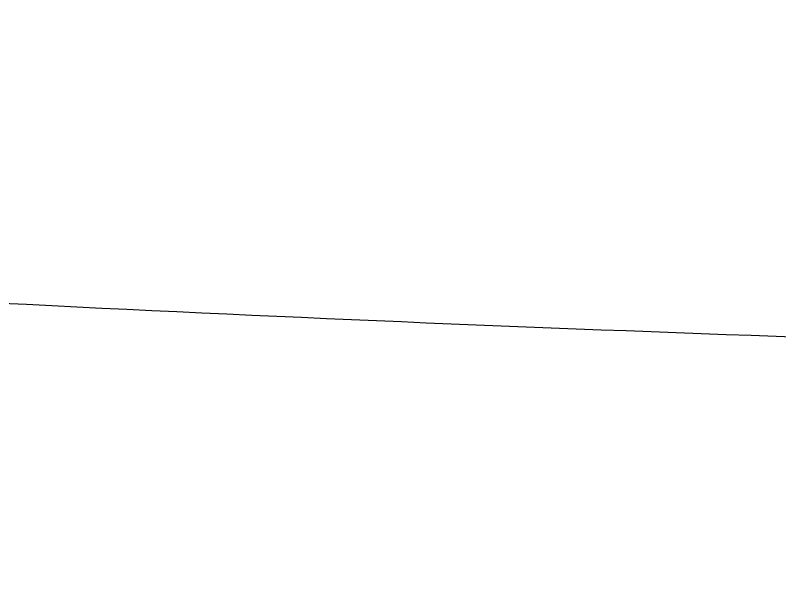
# Model space of a CAD drawing. Extents: x 0 to 1038, y -1303 to 297.
# Drawn here: x 363.2174 to 363.4394, y 73.1434 to 73.3125 of the extents above; entities that cross this region are included whole.
import ezdxf
from ezdxf.enums import TextEntityAlignment as Align

# ---------------------------------------------------------------- set-up
doc = ezdxf.new("R2010")
doc.units = 0
doc.layers.get('0').update_dxf_attribs({"linetype": 'CONTINUOUS'})
for name, color, linetype in [('L25', 1, 'CONTINUOUS'), ('State Govt Logo', 4, 'CONTINUOUS'), ('TBLK18', 4, 'CONTINUOUS'), ('TBLK25', 1, 'CONTINUOUS'), ('TBLK35', 3, 'CONTINUOUS'), ('TBLK50', 7, 'CONTINUOUS')]:
    doc.layers.add(name, color=color, linetype=linetype)
doc.styles.add('ISO', font='iso3098b.shx')

# ---------------------------------------------------------------- blocks, each defined once
blk = doc.blocks.new('A$C02EE6D76')
at = {"layer": 'State Govt Logo', "lineweight": 211}
for points, knots in [([(10.60979, 0), (10.60979, -5.85962), (5.85962, -10.60979), (0, -10.60979), (0, -10.60979), (-5.85962, -10.60979), (-10.60979, -5.85962), (-10.60979, 0), (-10.60979, 0), (-10.60979, 5.85962), (-5.85962, 10.60979), (0, 10.60979), (0, 10.60979), (5.85962, 10.60979), (10.60979, 5.85962), (10.60979, 0)], [0, 0, 0, 0, 0.2, 0.2, 0.2, 0.2, 0.4, 0.4, 0.4, 0.4, 0.6, 0.6, 0.6, 0.6, 1, 1, 1, 1]), ([(6.55691, -4.03768), (5.20102, -6.23496), (2.77151, -7.69937), (0, -7.69937), (0, -7.69937), (-2.77029, -7.69937), (-5.19888, -6.23626), (-6.55519, -4.04066)], [0, 0, 0, 0, 0.333333, 0.333333, 0.333333, 0.333333, 1, 1, 1, 1])]:
    blk.add_open_spline(points, degree=3, knots=knots, dxfattribs=at)
at = {"layer": 'State Govt Logo'}
blk.add_open_spline([(-7.21801, -3.90406), (-7.21768, -3.90446), (-7.21723, -3.90477), (-7.2168, -3.90515), (-7.2168, -3.90515), (-7.22688, -3.91048), (-7.23212, -3.91734), (-7.22516, -3.92576), (-7.22516, -3.92576), (-7.21146, -3.94253), (-7.19188, -3.95499), (-7.16878, -3.96452), (-7.16878, -3.96452), (-7.17714, -3.96462), (-7.18534, -3.96475), (-7.19378, -3.96484), (-7.19378, -3.96484), (-7.18185, -3.96666), (-7.16947, -3.96806), (-7.15693, -3.96928), (-7.15693, -3.96928), (-7.07427, -3.99823), (-6.95365, -3.99246), (-6.87853, -3.98921), (-6.87853, -3.98921), (-6.84445, -3.98777), (-6.80939, -3.98468), (-6.77397, -3.98095), (-6.77397, -3.98095), (-6.58649, -3.98339), (-6.37061, -3.98309), (-6.19088, -3.98764), (-6.19088, -3.98764), (-5.85041, -3.99624), (-5.50699, -4.00256), (-5.19334, -4.03532), (-5.19334, -4.03532), (-5.18207, -4.01778), (-5.18229, -3.99465), (-5.16067, -3.98764), (-5.16067, -3.98764), (-5.12942, -3.9775), (-5.0755, -3.98933), (-5.03801, -3.99589), (-5.03801, -3.99589), (-4.90617, -4.01896), (-4.75919, -4.06295), (-4.62375, -4.04154), (-4.62375, -4.04154), (-4.6168, -4.03439), (-4.65135, -4.02412), (-4.65646, -4.01248), (-4.65646, -4.01248), (-4.6164, -4.00455), (-4.58404, -3.99134), (-4.54748, -3.98764), (-4.54748, -3.98764), (-4.40867, -3.97349), (-4.27519, -4.04326), (-4.14139, -4.04979), (-4.14139, -4.04979), (-4.08318, -4.05265), (-4.00005, -4.03773), (-3.94243, -4.03532), (-3.94243, -4.03532), (-3.8844, -4.03283), (-3.81215, -4.03424), (-3.75166, -4.03532), (-3.75166, -4.03532), (-3.73549, -4.03555), (-3.71073, -4.0372), (-3.70263, -4.03532), (-3.70263, -4.03532), (-3.68218, -4.03048), (-3.67454, -4.00971), (-3.65625, -4.00627), (-3.65625, -4.00627), (-3.63644, -4.00256), (-3.60376, -4.00658), (-3.57449, -4.00627), (-3.57449, -4.00627), (-3.38609, -4.00441), (-3.19061, -4.02066), (-3.01582, -4.02907), (-3.01582, -4.02907), (-2.68661, -4.04495), (-2.36778, -4.05471), (-2.05655, -4.02082), (-2.05655, -4.02082), (-1.94961, -4.00915), (-1.84856, -4.00296), (-1.74585, -4.01248), (-1.74585, -4.01248), (-1.54345, -4.03122), (-1.35236, -4.08395), (-1.16261, -4.09541), (-1.16261, -4.09541), (-1.15557, -4.08977), (-1.17059, -4.08556), (-1.17626, -4.08085), (-1.17626, -4.08085), (-1.19478, -4.06556), (-1.22071, -4.04503), (-1.23891, -4.02907), (-1.23891, -4.02907), (-0.92832, -4.08567), (-0.65186, -4.08829), (-0.34771, -4.12649), (-0.34771, -4.12649), (-0.24913, -4.13888), (-0.10784, -4.15422), (0.02252, -4.16912), (0.02252, -4.16912), (0.02135, -4.17314), (0.02384, -4.2853), (0.02384, -4.34163), (0.02384, -4.34163), (-0.31382, -4.33925), (-0.55573, -4.33925), (-0.86236, -4.34163), (-0.86236, -4.34163), (-1.34861, -4.34539), (-1.80435, -4.36637), (-2.3318, -4.35033), (-2.3318, -4.35033), (-2.65504, -4.34049), (-2.95616, -4.33054), (-3.2693, -4.31306), (-3.2693, -4.31306), (-3.73081, -4.2872), (-4.21325, -4.2568), (-4.67283, -4.2405), (-4.67283, -4.2405), (-5.5843, -4.20815), (-6.55116, -4.17367), (-7.36272, -4.02286), (-7.36272, -4.02286), (-7.38338, -4.00412), (-7.40661, -3.99018), (-7.40635, -3.96068), (-7.40635, -3.96068), (-7.40605, -3.93266), (-7.37566, -3.92094), (-7.36234, -3.89818), (-7.36234, -3.89818), (-7.31774, -3.87879), (-7.27316, -3.8594), (-7.22857, -3.84006), (-7.22857, -3.84006), (-7.22857, -3.84006), (-7.21801, -3.90406), (-7.21801, -3.90406)], degree=3, knots=[0, 0, 0, 0, 0.025641, 0.025641, 0.025641, 0.025641, 0.051282, 0.051282, 0.051282, 0.051282, 0.076923, 0.076923, 0.076923, 0.076923, 0.102564, 0.102564, 0.102564, 0.102564, 0.128205, 0.128205, 0.128205, 0.128205, 0.153846, 0.153846, 0.153846, 0.153846, 0.179487, 0.179487, 0.179487, 0.179487, 0.205128, 0.205128, 0.205128, 0.205128, 0.230769, 0.230769, 0.230769, 0.230769, 0.25641, 0.25641, 0.25641, 0.25641, 0.282051, 0.282051, 0.282051, 0.282051, 0.307692, 0.307692, 0.307692, 0.307692, 0.333333, 0.333333, 0.333333, 0.333333, 0.358974, 0.358974, 0.358974, 0.358974, 0.384615, 0.384615, 0.384615, 0.384615, 0.410256, 0.410256, 0.410256, 0.410256, 0.435897, 0.435897, 0.435897, 0.435897, 0.461538, 0.461538, 0.461538, 0.461538, 0.487179, 0.487179, 0.487179, 0.487179, 0.512821, 0.512821, 0.512821, 0.512821, 0.538462, 0.538462, 0.538462, 0.538462, 0.564103, 0.564103, 0.564103, 0.564103, 0.589744, 0.589744, 0.589744, 0.589744, 0.615385, 0.615385, 0.615385, 0.615385, 0.641026, 0.641026, 0.641026, 0.641026, 0.666667, 0.666667, 0.666667, 0.666667, 0.692308, 0.692308, 0.692308, 0.692308, 0.717949, 0.717949, 0.717949, 0.717949, 0.74359, 0.74359, 0.74359, 0.74359, 0.769231, 0.769231, 0.769231, 0.769231, 0.794872, 0.794872, 0.794872, 0.794872, 0.820513, 0.820513, 0.820513, 0.820513, 0.846154, 0.846154, 0.846154, 0.846154, 0.871795, 0.871795, 0.871795, 0.871795, 0.897436, 0.897436, 0.897436, 0.897436, 0.923077, 0.923077, 0.923077, 0.923077, 0.948718, 0.948718, 0.948718, 0.948718, 1, 1, 1, 1], dxfattribs=at)
blk = doc.blocks.new('a3_in_vtblk std dwg')
at = {"xscale": 0.5, "yscale": 0.5, "zscale": 0.5}
blk.add_blockref('A$C02EE6D76', (364.79693, 75.38823), dxfattribs=at)
at = {"layer": 'TBLK18', "style": 'ISO'}
blk.add_attdef('MR_DIRECTORATE', text='', height=1.5, dxfattribs=at).set_placement((381.49998, 68.11854), align=Align.CENTER)
for tag, p in [('STREET_NAME', (355.51379, 62.09981)), ('SUBURB_POSTCODE', (388.4876, 62.09981)), ('TELEPHONE_NO.', (368.30558, 59.83607)), ('FAX_NO.', (393.55516, 59.83607))]:
    blk.add_attdef(tag, p, '', height=1.5, dxfattribs=at)
at = {"layer": 'TBLK25', "style": 'ISO'}
for tag, height, p in [('MR_BRANCH', 2, (381.49998, 65.19891)), ('ROAD_SECTION', 1.75, (384.5, 29.16174)), ('SLK', 1.75, (384.5, 26.10752)), ('CHAINAGE', 1.75, (384.5, 19.2054))]:
    blk.add_attdef(tag, text='', height=height, dxfattribs=at).set_placement(p, align=Align.CENTER)
for tag, p, height in [('FILE_NUMBER', (371.77344, 54.23655), 2.5), ('DESIGNED_/_DRAWN', (371.77344, 49.48655), 2), ('VERIFIED', (371.77344, 44.48655), 2), ('APPROVED', (371.77344, 39.48655), 2), ('LOCAL_AUTHORITY', (370.48034, 16.73347), 1.25)]:
    blk.add_attdef(tag, p, '', height=height, dxfattribs=at)
at = {"layer": 'TBLK35', "style": 'ISO', "width": 0.9}
for tag, p in [('ROAD_PROJECT&NUMBER', (384.5, 32.23069)), ('DRAWING_DESCRIPTION', (384.5, 22.28803))]:
    blk.add_attdef(tag, text='', height=2.5, dxfattribs=at).set_placement(p, align=Align.CENTER)
at = {"layer": 'TBLK50', "style": 'ISO'}
blk.add_attdef('MRWA_DRG_NUMBER', (356.28771, 6.08456), '', height=5, dxfattribs=at)

msp = doc.modelspace()

# ---------------------------------------------------------------- block references
at = {"layer": 'L25'}
msp.add_blockref('a3_in_vtblk std dwg', (0, 0), dxfattribs=at)

doc.saveas('drawing.dxf')
